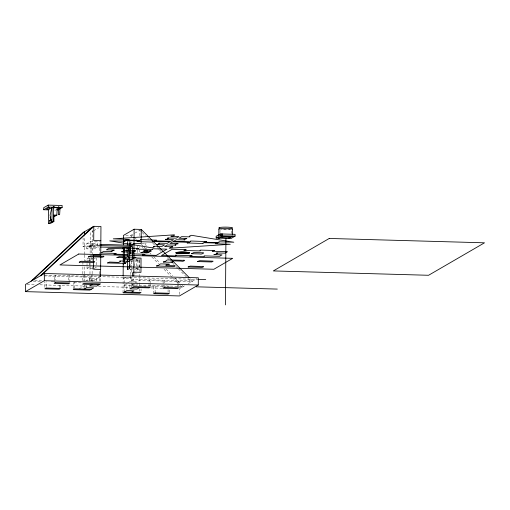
<?xml version="1.0" encoding="UTF-8"?>
<svg xmlns="http://www.w3.org/2000/svg" width="510" height="510" viewBox="0 0 510 510"><rect width="100%" height="100%" fill="white"/><g stroke="black" fill="none" stroke-linecap="round" stroke-linejoin="round"><path stroke-width="0.38" stroke-dasharray="2.55 1.91" d="M44.854 287.385L44.899 281.603M46.212 286.594L46.244 281.539M54.187 282.687L54.2 280.519M54.207 279.799L54.232 276.19L55.584 275.4L55.552 279.735M59.166 287.787L59.192 284.172M60.511 287.723L60.537 284.108M68.512 280.2L68.538 276.586L69.895 275.802L69.844 282.304M73.21 288.902L73.255 282.4M74.568 288.112L74.607 282.336M82.563 280.596L82.588 276.981L83.946 276.197L83.908 281.252M82.837 273.838L82.9 265.149M82.907 264.365L82.92 261.993M91.475 252.998L91.526 246.145L90.168 246.929L83.028 246.732L83.092 238.042M84.086 288.38L84.112 284.771M84.137 281.488L84.175 275.394M84.188 273.838L84.246 265.155M84.322 255.083L84.284 260.419L91.424 260.616L91.443 257.569M84.322 254.324L84.45 236.468M86.764 248.855L86.796 243.627L90.257 241.619L97.397 241.816L97.365 247.044L93.904 249.058L86.764 248.855L90.225 246.846L97.365 247.044M86.566 287.659L86.579 285.498M92.552 268.451L87 268.298L87.012 266.794M87.019 266.041L87.038 263.039M87.044 262.287L87.07 258.532L88.874 257.48M87 268.298L89.409 266.902L89.448 261.643M89.454 260.89L89.48 257.129M99.794 247.025L89.486 246.738L89.492 245.533L91.902 244.137L99.832 244.36M89.613 280.857L89.626 278.69L96.766 278.894L96.753 281.061M89.932 280.953L89.964 276.382M89.977 274.036L90.053 262.981M90.072 260.642L90.091 257.595M90.123 253.024L90.27 232.713L92.941 231.164M90.225 246.846L90.257 241.619M91.277 280.927L91.322 274.833M89.486 246.738L91.889 245.335L91.902 244.137M92.08 281.424L92.132 274.571M92.132 273.806L92.195 265.264M92.227 260.521L92.259 255.784M92.265 255.025L92.463 227.097M93.904 249.058L93.936 243.825L97.397 241.816M96.562 264.843L96.613 258.085M99.227 281.061L99.271 274.769M99.271 274.01L99.303 270.198M99.405 255.223L99.501 241.51M100.572 280.997L100.61 276.267M123.025 292.81L123.139 276.758M124.383 292.02L124.485 277.548L131.625 277.746L131.58 283.84M126.875 289.132L126.913 283.356M129.884 287.385L129.916 283.05M124.485 277.548L123.127 278.332L130.267 278.536L130.292 275.374M130.292 274.584L130.337 269.057M131.554 287.168L131.574 284.606M131.663 272.219L131.746 259.724M131.861 243.531L131.873 241.957M131.911 236.423L131.924 234.849L133.04 235.971M132.37 285.944L132.434 276.726M133.722 285.88L133.786 276.7M134.041 285.721L134.053 284.28M134.704 265.799L134.716 263.689M136.655 266.067L136.916 258.787M137.043 285.421L137.069 281.807L129.929 281.609M137.866 267.291L138.063 259.456L135.545 259.201M139.517 285.421L139.568 277.689M139.574 276.924L139.6 273.118M139.612 271.537L139.689 258.787M139.746 252.048L139.785 246.712M139.861 235.741L139.899 230.214L135.246 232.917M139.702 291.108L139.714 288.94M141.053 291.044L141.066 288.877M149.028 286.41L149.054 282.801M149.06 282.081L149.073 280.634L150.424 279.85L150.405 282.738M150.38 286.346L150.399 283.458M153.739 293.671L153.791 286.448L155.142 285.657L155.091 292.88M163.072 288.252L163.123 281.029L164.475 280.239L164.449 284.574M164.43 287.462L164.443 285.294M168.064 291.905L168.077 289.737M169.409 292.561L169.428 289.674M177.391 287.206L177.41 284.319M177.416 283.598L177.429 281.431L178.787 280.64L178.768 283.534M178.742 287.143L178.761 284.255M179.463 294.506L179.507 288.724L184.881 285.606M220.001 232.694L220.027 229.78M231.279 233.51L231.31 229.137M138.082 268.362L137.872 269.682L139.912 268.368M137.636 268.407C138.605 270.529 135.539 270.402 134.506 269.267M136.839 267.705L136.655 268.458L134.678 269.611M139.683 266.507L139.848 266.15L139.995 266.5M137.923 259.265L137.929 261.655L135.328 261.604M93.604 230.775L98.953 227.677M83.028 246.732L84.386 245.941L91.526 246.145M125.804 235.499L130.566 235.633L134.583 233.299M94.21 258.729L95.415 258.028M94.14 268.496L96.549 267.1M85.374 281.163L92.112 277.249L41.151 275.821M79.158 288.877L85.858 284.988M92.565 281.093L100.604 276.426M100.604 276.662L93.757 280.64L86.617 280.443M130.369 264.32L131.72 263.536M130.267 278.536L131.625 277.746M126.295 283.719L123.076 285.587L132.6 285.855M127.519 283.005L133.767 279.378L192.64 281.029L190.402 278.785M132.817 284.28L131.574 285.001L183.307 286.448L182.185 285.326M134.659 283.209L139.549 280.366L191.282 281.82L192.64 281.029M169.454 286.059L168.096 286.849L166.509 286.805M178.87 287.149L181.949 287.238L183.307 286.448M188.241 283.656L196.981 278.581M54.685 210.05L56.145 210.088M141.876 243.295L145.847 243.41M86.796 243.627L93.936 243.825M91.889 245.335L99.826 245.559M89.492 245.533L99.807 245.82M137.317 258.838L139.702 258.901L139.842 260.546L140.091 258.876M87.07 258.532L92.622 258.685M131.338 260.298L133.416 260.355M135.354 260.412L139.861 260.54L139.823 266.156L138.28 266.105M130.719 261.471L134.691 261.592M89.409 266.902L90.997 266.947M131.083 268.317L139.67 268.375M129.878 269.478L133.888 269.586M134.844 272.984L136.425 273.028M82.83 275.419L89.173 275.598M44.918 275.1L196.962 279.365M34.705 280.494L41.635 280.691M33.354 281.284L41.049 281.501M51.255 281.781L54.436 281.871M74.052 282.425L81.982 282.648M144.419 286.186L145.981 286.225M151.445 286.384L165.712 286.779M27.138 284.452L35.075 284.676M39.837 284.809L88.243 286.167M98.557 286.454L130.305 287.347M150.934 287.927L162.843 288.258M139.899 230.214L141.576 231.897M142.137 232.458L145.484 235.824M147.721 238.068L148.837 239.19M152.745 243.117L154.983 245.361M157.214 247.605L158.891 249.288M159.445 249.849L161.122 251.532M167.267 257.697L169.498 259.941M170.059 260.502L172.291 262.746M172.852 263.307L173.967 264.429M176.205 266.673L177.882 268.356M178.436 268.917L187.374 277.893M187.929 278.454L191.282 281.82M135.271 238.215L136.393 239.337M141.417 244.379L143.648 246.623M144.209 247.184L145.885 248.867M149.239 252.233L151.47 254.477M153.701 256.721L159.847 262.892M165.992 269.063L172.692 275.795M174.924 278.039L181.63 284.765M130.566 235.633L131.682 236.755M142.296 247.414L143.412 248.536M151.789 256.944L158.495 263.676M164.08 269.286L171.895 277.14M172.456 277.701L179.718 284.994M180.272 285.555L181.949 287.238M137.439 246.03A8.88 1.638 -88.4 0 1 137.458 247.618M137.375 250.085A8.88 1.638 -88.4 0 1 137.152 252.603M145.025 245.444A5.451 1.007 -88.4 0 1 146.638 245.845M146.733 247.783A5.451 1.007 -88.4 0 1 146.727 248.759M146.058 253.674A5.451 1.007 -88.4 0 1 145.305 254.114M144.725 248.453A5.451 1.007 -88.4 0 1 144.751 247.936M231.259 229.557A6.802 0.759 0.4 0 1 220.288 229.513M230.106 229.513A5.642 0.631 0.4 0 1 221.754 229.519"/><path stroke-width="0.76" d="M25.5 291.631L25.551 284.408L44.37 273.481L198.32 277.803L198.275 285.02L179.456 295.947L25.5 291.631L44.319 280.704L198.275 285.02M48.061 209.865L43.681 209.737L43.694 207.736L48.208 205.109L62.137 205.505L62.124 207.506L57.604 210.133M44.319 280.704L44.37 273.481M43.681 209.737L48.195 207.117L48.208 205.109M53.512 207.908L53.518 206.569M48.622 209.534L48.628 223.38L50.515 223.431L53.901 221.467L53.945 215.048L56.833 215.131L57.216 207.691L52.007 207.57L48.584 209.559M54.391 207.933L54.404 206.595M84.462 234.887L84.481 231.731L32.398 280.43M100.61 275.508L100.954 226.51L93.814 226.312L83.13 232.515L31.046 281.22M123.146 275.967L123.331 249.645L124.682 248.861L124.58 263.332L123.229 264.123M123.363 244.908L123.426 235.435L134.117 229.226L141.257 229.43L189.286 277.663M129.374 268.152L129.769 258.481M100.591 247.05L129.151 247.847L131.554 246.451L131.567 245.246L100.629 244.379M132.441 275.961L132.46 272.914L133.818 272.13L140.958 272.327L141.053 258.117L133.913 257.913L132.562 258.704L132.664 244.226L134.015 243.442L141.155 243.64L141.257 229.43M133.792 275.935L134.117 229.226M216.157 238.081L216.17 236.277L220.237 233.918L235.078 234.332L235.065 236.136L231.004 238.495L216.157 238.081L220.224 235.722L235.065 236.136M218.828 235.225L218.873 229.003M220.224 235.722L220.237 233.918M225.458 304.891L225.924 238.278M232.426 234.606L232.464 229.168M127.698 268.961L127.596 266.998L128.45 267.03M129.769 258.481C129.495 256.479 128.533 261.464 130.445 260.272M128.488 261.407C127.06 261.726 127.43 257.18 129.565 257.843M49.566 220.403L49.566 221.257M49.731 221.117L49.731 220.333M50.241 217.203L50.241 218.05M50.917 219.619L50.923 220.467M50.401 217.961L50.401 217.107M51.083 220.377L51.089 219.568M127.698 268.961C128.048 270.6 130.789 266.972 129.572 265.876M123.12 248.708L123.146 247.739L123.076 248.721M128.654 247.885L128.628 248.874M128.673 248.861L128.698 247.892M127.57 259.023L127.5 269.414M40.379 275.802L92.463 227.097M41.731 275.011L93.814 226.312L93.719 240.522L100.859 240.726M53.512 216.068L54.717 215.367L54.34 215.354M54.124 216.699L56.833 215.131M48.628 223.38L52.02 221.416L53.901 221.467M142.194 252.405L140.76 252.526L141.748 252.667L145.21 250.659L151.362 250.945L149.927 251.067M84.08 289.106L86.566 287.659L93.706 287.863L89.868 290.088L73.204 289.623L74.562 288.838L91.22 289.304M92.061 284.472L89.575 285.912L96.715 286.116L100.553 283.885L83.895 283.42L82.537 284.204L99.201 284.669M141.748 252.667L146.912 252.813L150.38 250.805M131.523 292.224L134.002 290.776L126.862 290.579L123.025 292.81L139.689 293.275L141.041 292.485L124.383 292.02M139.498 287.589L137.018 289.03L129.878 288.832L133.716 286.601L150.373 287.066L149.022 287.857L132.358 287.391M47.87 208.992L46.697 208.979L47.883 208.96M221.518 235.99L222.704 235.996L221.55 236.028M229.71 238.234L228.518 238.227L229.71 238.208M56.859 209.196L57.847 209.24L56.929 209.304M145.21 250.659L143.775 250.767L144.757 250.92M146.912 252.813L148.353 252.692L147.364 252.552M48.195 207.117L62.124 207.506M100.617 245.584L131.554 246.451M100.757 255.198L93.617 255L93.515 269.21L100.655 269.414M129.514 265.863L130.407 265.888M197.759 279.391L205.721 279.614M196.229 286.811L277.312 289.087M52.007 207.57L52.02 221.416M127.219 245.176A8.88 1.638 -88.4 0 1 129.967 241.963A8.88 1.638 -88.4 0 1 129.1 256.511A8.88 1.638 -88.4 0 1 127.016 248.542M129.024 247.618A2.021 0.37 -88.4 0 1 128.609 250.397A2.021 0.37 -88.4 0 1 128.329 247.65M130.171 247.133A2.021 0.37 -88.4 0 1 130.088 249.753A2.021 0.37 -88.4 0 1 129.604 250.11M129.087 245.457A5.451 1.007 -88.4 0 1 130.35 243.327M130.28 252.954A5.451 1.007 -88.4 0 1 128.845 249.976M219.07 229.226A6.802 0.759 0.4 0 1 225.911 228.327A6.802 0.759 0.4 0 1 232.126 229.366M219.555 228.174A6.802 0.759 0.4 0 1 225.541 227.122A6.802 0.759 0.4 0 1 231.91 228.231M218.892 235.371A6.802 0.759 0.4 0 1 219 235.084M58.72 206.818L58.357 214.633L59.632 214.665L60.072 207.857L58.72 206.818M180.648 252.833L184.684 252.864L180.655 252.813M51.739 208.029L50.107 215.201L51.249 222.06L53.231 221.71L53.563 220.919L53.55 206.671L51.739 208.029M79.241 262.153L91.188 262.471C93.113 263.415 97.2 260.973 92.546 261.687L81.345 261.26L79.241 262.153M88.581 256.734L100.521 257.053C102.446 258.009 106.456 255.548 101.879 256.269L90.678 255.841L88.593 256.721M111.99 251.628C108.732 251.271 116.65 249.983 113.564 250.002L106.424 249.798L108.91 248.357L123.216 248.759C125.855 248.772 123.018 248.587 124.567 247.975L138.624 248.364L136.291 249.001L136.948 249.141L151.578 249.556C154.218 249.562 151.374 249.384 152.93 248.765L166.987 249.16L156.296 255.37L142.245 254.974L144.585 254.324L143.916 254.203L129.291 253.782C126.671 253.776 129.438 253.954 127.933 254.573L113.883 254.178L116.223 253.527L115.553 253.406L100.929 252.992L103.415 251.545L111.945 251.659M107.604 262.943L125.186 263.389L125.715 263.281L124.733 263.141L127.666 261.432L129.107 261.311L120.978 260.973C117.064 261.267 123.541 260.763 118.492 262.414L109.593 262.057L107.604 262.943M116.937 257.524L126.474 257.779C127.481 259.112 120.73 258.921 123.987 259.227L132.377 259.373L131.58 259.163L134.519 257.461L135.953 257.333L119.27 256.626L116.937 257.524M125.033 241.16L109.739 240.892L152.063 247.803C157.424 246.056 150.852 246.515 154.734 246.253L161.874 246.458L164.59 244.883L156.481 244.513L157.902 244.417L159.662 243.391L158.68 243.264L159.018 243.162L167.255 243.334L169.97 241.753L153.312 241.287C151.802 241.887 154.562 242.078 151.954 242.078L136.922 241.555L139.255 240.892L124.95 240.49L124.045 241.02L125.033 241.16M121.705 251.749L133.142 252.169L133.779 252.055L132.791 251.915L134.296 251.041L135.736 250.92L125.09 250.506C122.948 250.314 124.599 251.564 121.718 251.742M128.118 239.368L125.779 240.012L140.084 240.414C141.627 239.796 138.809 239.623 141.442 239.63L156.481 240.159L154.135 240.809L170.799 241.275L173.515 239.7L165.406 239.337L166.821 239.235L168.587 238.215L167.605 238.087L167.943 237.979L176.179 238.151L178.895 236.576L171.755 236.372C168.268 236.047 175.803 236.264 174.42 234.823L113.277 238.839L128.118 239.368M156.462 265.965L171.723 266.52C173.636 267.457 177.773 265.041 173.1 265.723L165.935 265.531C164.418 264.199 172.061 264.416 168.421 264.091L161.281 263.887C159.248 263.568 159.471 265.895 156.462 265.965M163.308 261.987L171.43 262.344C175.421 262.07 168.797 262.548 173.916 260.897L181.056 261.101C182.975 262.032 187.074 259.628 182.433 260.304L168.128 259.915C165.935 259.609 166.636 261.834 163.308 261.987M172.775 246.872L171.334 246.999L169.122 248.281L230.265 244.271L215.43 243.754L217.764 243.098L203.458 242.696C201.954 243.295 204.701 243.487 202.1 243.48L187.087 242.97L189.408 242.301L172.743 241.836L170.028 243.41L178.156 243.748L176.721 243.869L174.955 244.896L175.944 245.036L175.599 245.125L167.363 244.959L164.647 246.534L172.769 246.859M175.427 255.23L176.409 255.382L175.504 255.905L161.453 255.51L172.138 249.307L186.195 249.702L183.855 250.346L184.518 250.474L199.149 250.888C201.794 250.894 198.951 250.716 200.5 250.104L214.557 250.493L212.211 251.143L212.88 251.271L227.511 251.685L225.025 253.126L216.578 252.985L217.432 253.19L215.322 254.413L213.894 254.522L222.016 254.873L219.529 256.313L205.224 255.912C202.629 255.905 205.39 256.103 203.866 256.702L189.816 256.307L192.155 255.663L191.384 255.529L175.427 255.23M184.869 239.853L176.288 239.776L173.572 241.351L190.236 241.823C191.766 241.224 188.987 241.02 191.588 241.032L206.626 241.568L204.287 242.212L218.592 242.613C220.129 242.014 217.349 241.816 219.95 241.829L233.803 242.218L191.48 235.301C186.061 237.067 192.748 236.557 188.808 236.85L181.668 236.653L178.953 238.227L186.093 238.431C189.267 238.463 181.598 239.375 184.862 239.866M191.588 253.712L199.531 253.923C201.437 254.962 206.397 252.01 201.552 252.762L193.966 252.488L191.601 253.699M188.139 266.991L200.079 267.316C201.998 268.247 206.136 265.831 201.463 266.513L190.236 266.099L188.152 266.979M197.472 261.573L211.797 261.962L213.148 261.177L199.684 260.674L197.485 261.56M78.731 254.018L59.912 264.939L213.868 269.261L232.687 258.334L78.731 254.018M46.2 288.042L44.848 288.826L59.154 289.227L60.511 288.443L46.2 288.042M55.533 282.623L54.181 283.407L68.487 283.809L69.844 283.024L55.533 282.623M146.67 251.022L144.26 252.418L145.452 252.45L147.862 251.054L146.67 251.022M155.091 292.88L153.739 293.671L168.045 294.072L169.403 293.282L155.091 292.88M164.43 287.462L163.072 288.252L177.378 288.654L178.736 287.863L164.43 287.462M329.243 238.457L273.315 270.925L428.572 275.279L484.5 242.811L329.243 238.457M48.437 207.946L49.617 207.984L48.482 207.933M58.401 208.22L59.581 208.265L58.44 208.214M221.544 234.173L222.717 234.217L221.557 234.173M218.216 237.902L219.396 237.94L218.216 237.902M231.84 236.27L233.019 236.308L231.84 236.27M179.169 253.483A6.802 0.759 0.4 0 0 189.465 252.915A6.802 0.759 0.4 0 0 179.354 252.169A6.802 0.759 0.4 0 0 179.169 253.483M179.622 253.362A5.655 0.631 0.4 0 0 188.311 252.922A5.655 0.631 0.4 0 0 180.055 252.278A5.655 0.631 0.4 0 0 179.622 253.362M179.201 253.489A6.866 0.765 0.4 0 0 189.529 252.903A6.866 0.765 0.4 0 0 179.259 252.163A6.866 0.765 0.4 0 0 179.201 253.489M222.768 237.634A5.642 0.631 0.4 0 0 231.253 237.15A5.642 0.631 0.4 0 0 222.813 236.544A5.642 0.631 0.4 0 0 222.768 237.634"/></g></svg>
